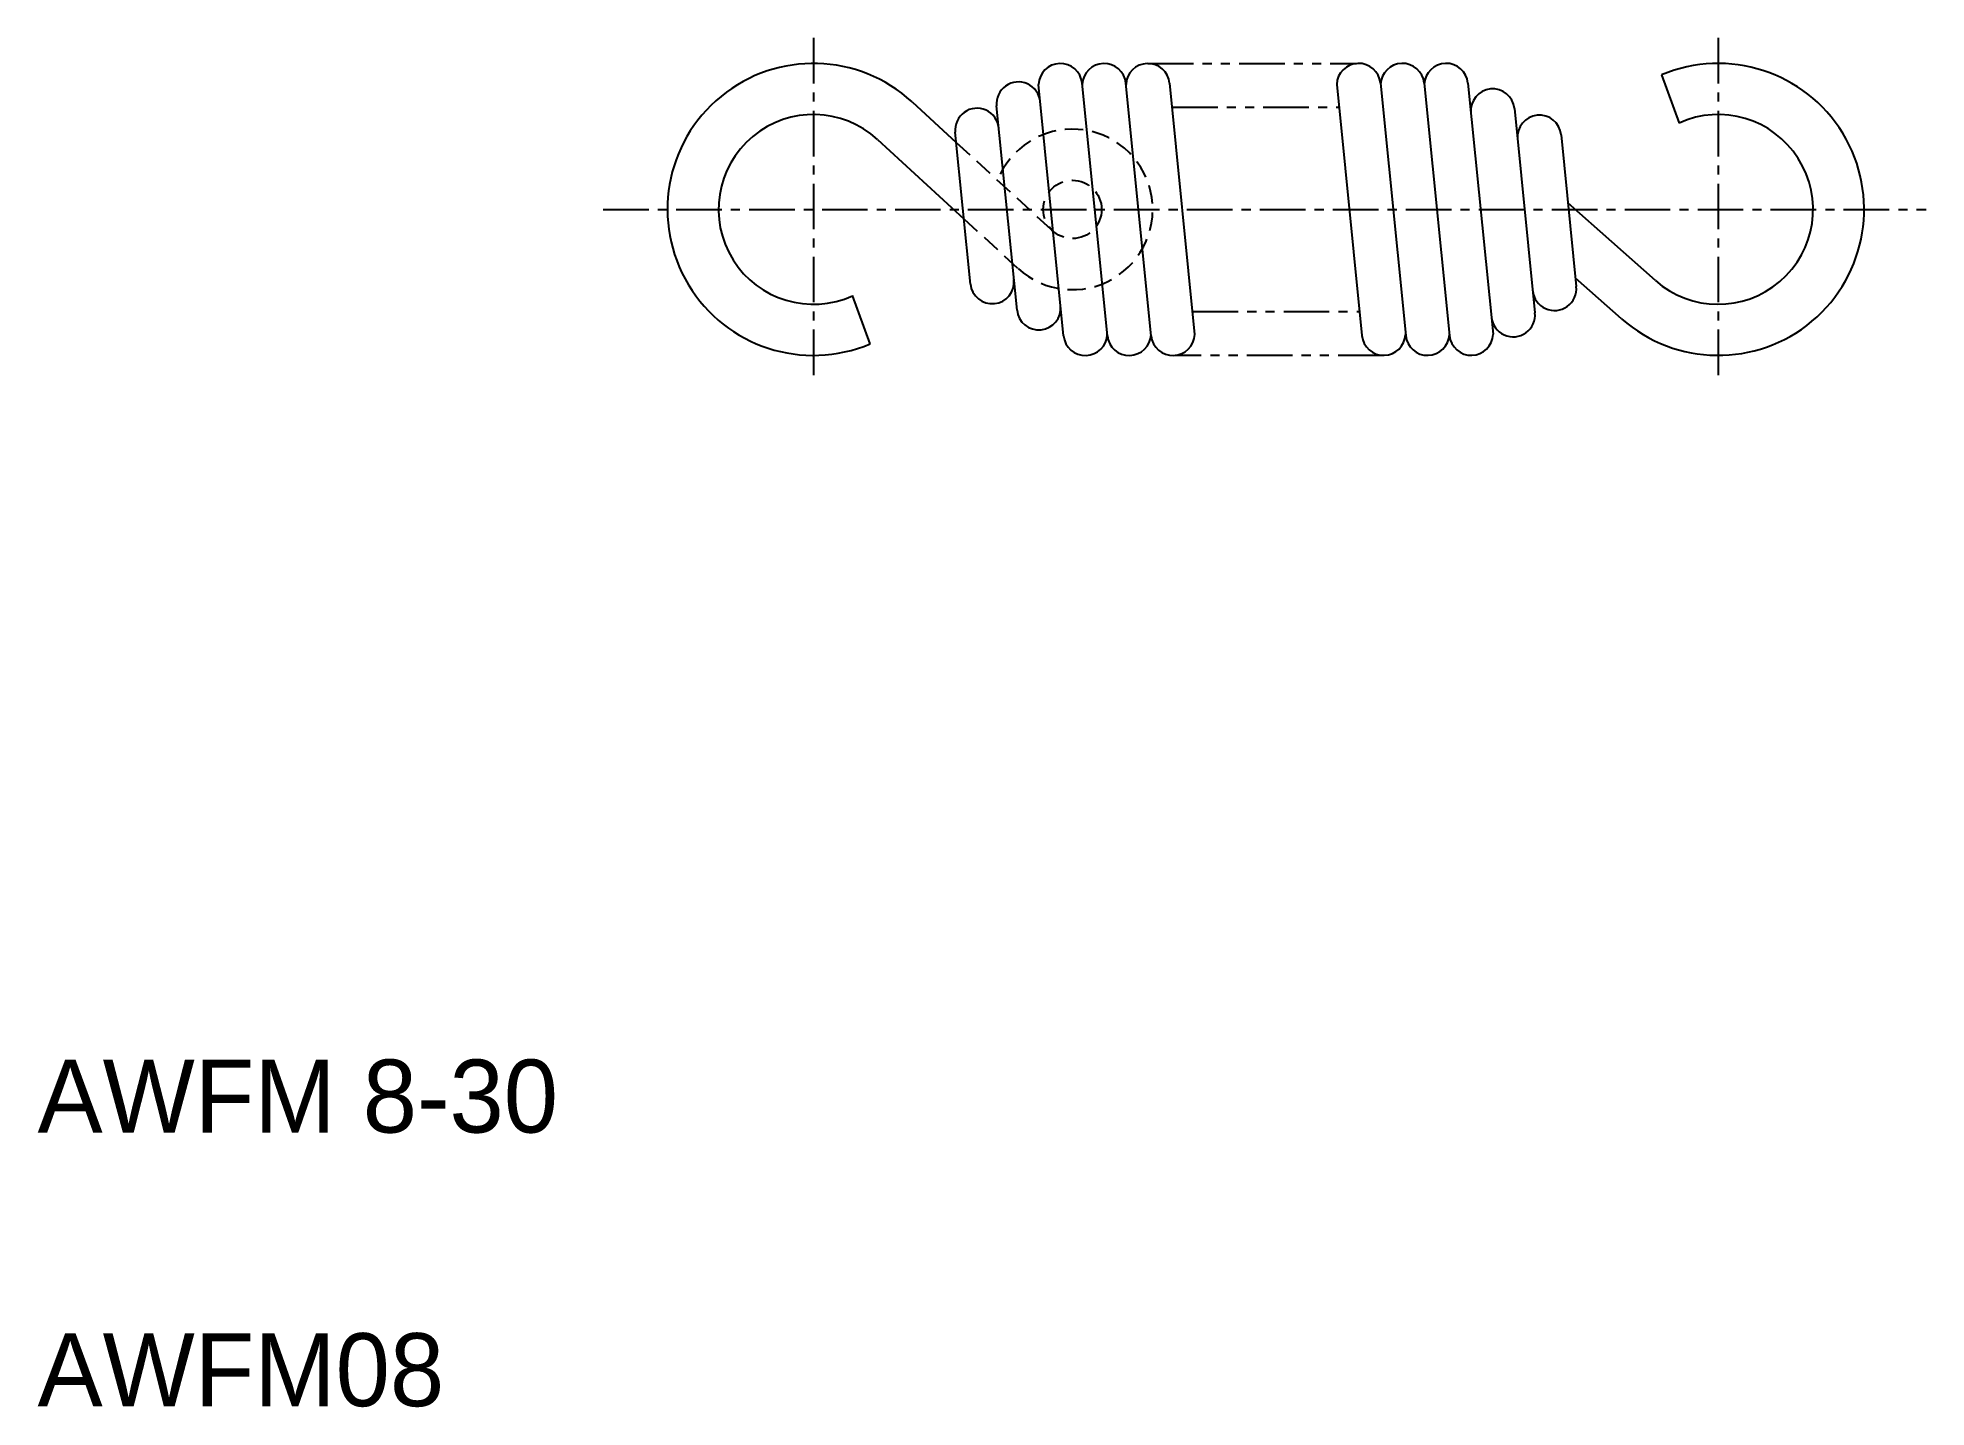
# Model space of a CAD drawing. Extents: x 71.2 to 123, y 171.4 to 209.
import ezdxf

# ---------------------------------------------------------------- set-up
doc = ezdxf.new("R2010")
doc.units = 0
for name, pattern in [('CENTER', [2, 1.25, -0.25, 0.25, -0.25]), ('DASHED', [0.75, 0.5, -0.25]), ('PHANTOM', [2.5, 1.25, -0.25, 0.25, -0.25, 0.25, -0.25])]:
    doc.linetypes.add(name, pattern=pattern)
doc.layers.get('0').update_dxf_attribs({"linetype": 'CONTINUOUS'})
doc.layers.add('CENTER', color=1, linetype='CENTER')

msp = doc.modelspace()

# ---------------------------------------------------------------- linework, layer by layer
at = {"color": 3, "linetype": 'PHANTOM'}
for p, q in [((101.658, 208.273), (107.374, 208.273)), ((102.321, 207.073), (106.898, 207.073)), ((102.881, 201.473), (107.458, 201.473)), ((108.121, 200.273), (102.405, 200.273))]:
    msp.add_line(p, q, dxfattribs=at)
at = {"color": 7, "linetype": 'CONTINUOUS'}
for p, q in [((99.348, 200.811), (98.659, 207.698)), ((100.548, 200.811), (99.855, 207.734)), ((101.748, 200.811), (101.056, 207.733)), ((102.944, 200.846), (102.256, 207.733)), ((106.835, 207.701), (107.524, 200.814)), ((108.031, 207.736), (108.724, 200.814)), ((109.231, 207.736), (109.924, 200.813)), ((110.431, 207.736), (111.12, 200.849)), ((115.735, 207.959), (116.217, 206.636)), ((95.194, 207.221), (96.406, 206.109)), ((98.072, 201.509), (97.512, 207.108)), ((105.698, 207.073), (105.697, 207.073)), ((111.707, 207.038), (112.267, 201.439)), ((94.247, 206.189), (96.615, 204.017)), ((96.794, 202.228), (96.378, 206.386)), ((112.985, 206.319), (113.401, 202.16)), ((115.568, 202.325), (113.173, 204.44)), ((114.642, 201.275), (113.378, 202.392)), ((94.044, 200.588), (93.562, 201.911))]:
    msp.add_line(p, q, dxfattribs=at)
at = {"color": 3, "linetype": 'DASHED'}
for p, q in [((96.406, 206.109), (99.049, 203.684)), ((96.615, 204.017), (98.102, 202.652))]:
    msp.add_line(p, q, dxfattribs=at)
msp.add_circle((99.59, 204.273), 0.8, dxfattribs=at)
at = {"color": 7, "linetype": 'CONTINUOUS'}
for centre, radius, start, end in [((92.49, 204.273), 4, 47.4638, 292.866), ((99.258, 207.673), 0.6, 5.7106, 177.6313), ((100.458, 207.673), 0.6, 5.7106, 177.6312), ((101.658, 207.673), 0.6, 5.7106, 177.6312), ((107.434, 207.676), 0.6, 5.7106, 177.6312), ((108.634, 207.676), 0.6, 5.7106, 177.6312), ((109.834, 207.676), 0.6, 5.7106, 177.6311), ((117.29, 204.273), 4, 228.5496, 112.866), ((98.109, 207.167), 0.6, 5.6988, 185.7224), ((111.11, 206.978), 0.6, 5.7106, 185.7106), ((96.975, 206.446), 0.6, 5.6988, 185.7224), ((92.49, 204.273), 2.6, 47.4638, 294.4117), ((112.388, 206.259), 0.6, 5.7106, 185.7106), ((117.29, 204.273), 2.6, 228.5496, 114.4117), ((97.391, 202.288), 0.6, 185.7106, 5.7106), ((112.804, 202.101), 0.6, 185.6988, 5.7224), ((98.669, 201.569), 0.6, 185.7106, 5.7106), ((111.67, 201.38), 0.6, 185.6988, 5.7224), ((99.945, 200.87), 0.6, 185.7106, 357.6311), ((101.145, 200.87), 0.6, 185.7106, 357.6312), ((102.345, 200.87), 0.6, 185.7106, 357.6312), ((108.121, 200.873), 0.6, 185.7106, 357.6312), ((109.321, 200.873), 0.6, 185.7106, 357.6312), ((110.521, 200.873), 0.6, 185.7106, 357.6313)]:
    msp.add_arc(centre, radius, start, end, dxfattribs=at)
at = {"color": 3, "linetype": 'DASHED'}
msp.add_arc((99.59, 204.273), 2.2, 227.4638, 158.7875, dxfattribs=at)
at = {"layer": 'CENTER', "color": 1, "linetype": 'CENTER'}
for p, q in [((92.49, 208.977), (92.49, 199.569)), ((117.29, 208.977), (117.29, 199.569)), ((86.727, 204.273), (122.992, 204.273))]:
    msp.add_line(p, q, dxfattribs=at)

# ---------------------------------------------------------------- texts
at = {"color": 7, "linetype": 'CONTINUOUS'}
for s, p in [('AWFM 8-30', (71.226, 178.97)), ('AWFM08', (71.226, 171.47))]:
    msp.add_text(s, height=2, dxfattribs=at).set_placement(p)

doc.saveas('drawing.dxf')
